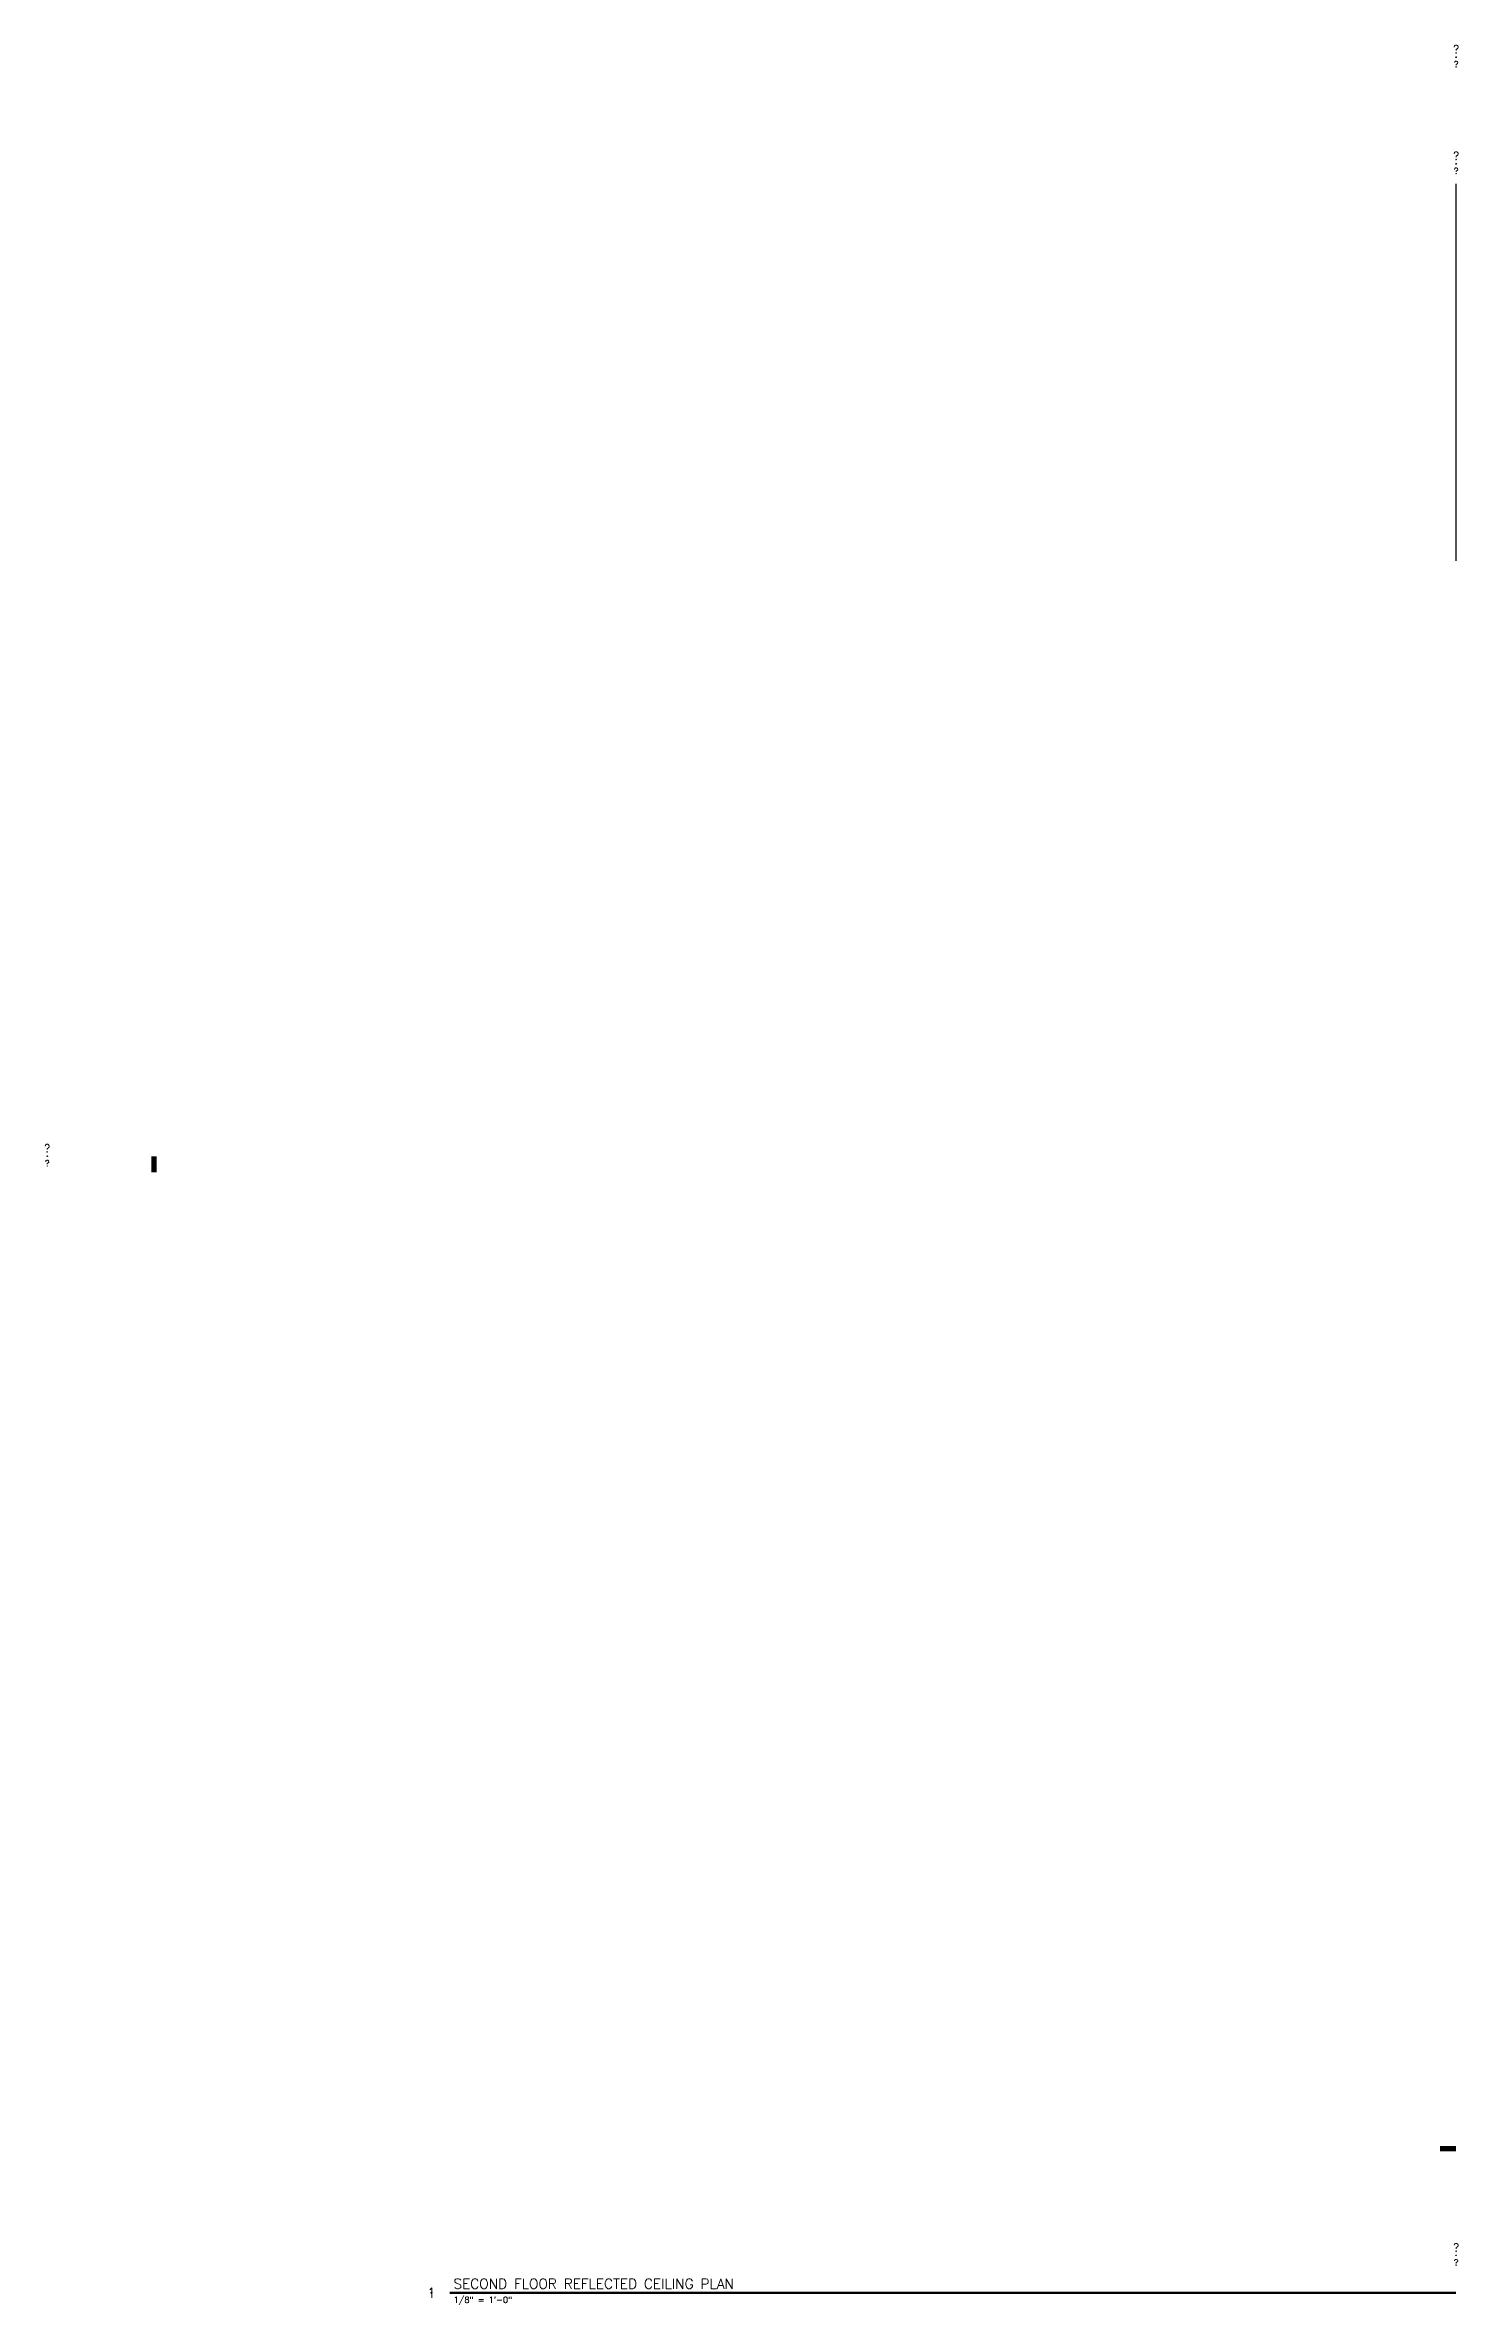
# Model space of a CAD drawing. Header units: inches. Extents: x 142 to 3314, y 124 to 2666.
# Drawn here: x 142 to 1731, y 124 to 2666 of the extents above; entities that cross this region are included whole.
import ezdxf
from ezdxf.enums import TextEntityAlignment as Align

# ---------------------------------------------------------------- set-up
doc = ezdxf.new("R2010")
doc.units = ezdxf.units.IN
doc.header["$LTSCALE"] = 0.5
doc.header["$MEASUREMENT"] = 0
for name, color, linetype, lineweight in [('A-Elev-Iden', 151, 'Continuous', 25), ('A-Sect-Iden', 191, 'Continuous', 25), ('G-Anno-Ttlb', 213, 'Continuous', 50)]:
    doc.layers.add(name, color=color, linetype=linetype, lineweight=lineweight)
doc.styles.add('RomanS', font='romans.shx')

# ---------------------------------------------------------------- blocks, each defined once
blk = doc.blocks.new('Anno_Title_A1')
at = {"color": 0, "linetype": 'ByBlock', "lineweight": -2}
blk.add_circle((0, 0), 2.25, dxfattribs=at)
blk.add_circle((0, 0), 2.25, dxfattribs=at)
at = {"color": 0, "linetype": 'ByBlock', "lineweight": -2, "style": 'RomanS'}
blk.add_attdef('NUMBER', text='', height=1.25, dxfattribs=at).set_placement((0, 0), align=Align.MIDDLE)
blk = doc.blocks.new('Anno_Title_T1')
at = {"color": 0, "linetype": 'ByBlock', "lineweight": -2, "style": 'RomanS'}
blk.add_attdef('TITLE', (2.75, 0.5), '', height=1.25, dxfattribs=at)
blk.add_attdef('SCALE', text='', height=0.75, dxfattribs=at).set_placement((2.75, -0.5), align=Align.TOP_LEFT)
blk = doc.blocks.new('Anno_Elevation_A2')
at = {"color": 0, "linetype": 'ByBlock', "lineweight": -2}
blk.add_line((2.5, 0), (-2.5, 0), dxfattribs=at)
blk.add_circle((0, 0), 2.5, dxfattribs=at)
at = {"color": 0, "linetype": 'ByBlock', "lineweight": -2, "style": 'RomanS'}
blk.add_attdef('NUMBER', text='', height=1, dxfattribs=at).set_placement((0, 0.5), align=Align.CENTER)
blk.add_attdef('SHEET', text='', height=0.75, dxfattribs=at).set_placement((0, -0.5), align=Align.TOP_CENTER)
blk = doc.blocks.new('Anno_Arrow_A2')
at = {"linetype": 'ByBlock', "lineweight": -2}
h = blk.add_hatch(color=0, dxfattribs=at)
h.paths.add_polyline_path([(-2, 2), (-4, 0), (-2, 0, -0.198912)])
h.paths.add_polyline_path([(0, 4), (-2, 2, -0.414214), (2, 2)])
h.paths.add_polyline_path([(2, 1), (2, 1, -0.114349), (2, 0), (4, 0)])
h.paths.add_polyline_path([(2, 2, -0.082683), (2, 1), (2, 1)])
at = {"color": 0, "linetype": 'ByBlock', "lineweight": -2}
blk.add_lwpolyline([(-2, 0), (-4, 0), (0, 4), (4, 0), (2, 0)], dxfattribs=at)
blk = doc.blocks.new('Anno_Section_A2')
at = {"color": 0, "linetype": 'ByBlock', "lineweight": -2}
blk.add_line((2.5, 0), (-2.5, 0), dxfattribs=at)
blk.add_circle((0, 0), 2.5, dxfattribs=at)
at = {"color": 0, "linetype": 'ByBlock', "lineweight": -2, "style": 'RomanS'}
blk.add_attdef('NUMBER', text='', height=1, dxfattribs=at).set_placement((0, 0.5), align=Align.CENTER)
blk.add_attdef('SHEET', text='', height=0.75, dxfattribs=at).set_placement((0, -0.5), align=Align.TOP_CENTER)

msp = doc.modelspace()

# ---------------------------------------------------------------- linework, layer by layer
at = {"layer": 'A-Sect-Iden'}
msp.add_lwpolyline([(1728, 2085.75), (1728, 2509.5)], dxfattribs=at)
for points in [[(264, 1398, 6, 6, 0), (264, 1416, 0, 0, 0), (727.375, 1416, 0, 0, 0)], [(1710, 300, 6, 6, 0), (1728, 300, 0, 0, 0), (1728, 730.8125, 0, 0, 0)]]:
    msp.add_lwpolyline(points, format="xyseb", dxfattribs=at)
at = {"layer": 'G-Anno-Ttlb'}
msp.add_lwpolyline([(596.25, 137.9375, 2.4, 2.4, 0), (1728, 137.9375, 2.4, 2.4, 0)], format="xyseb", dxfattribs=at)

# ---------------------------------------------------------------- block references
at = {"layer": 'A-Elev-Iden'}
ref = msp.add_blockref('Anno_Elevation_A2', (1728, 2652), dxfattribs=dict(at, xscale=0.09375, yscale=0.09375, zscale=0.09375))
ref.add_attrib('SHEET', '?', dxfattribs={"layer": '0', "color": 0, "linetype": 'ByBlock', "lineweight": -2, "height": 6.75, "style": 'RomanS'}).set_placement((1728, 2647.5), align=Align.TOP_CENTER)
ref.add_attrib('NUMBER', '?', dxfattribs={"layer": '0', "color": 0, "linetype": 'ByBlock', "lineweight": -2, "height": 9, "style": 'RomanS'}).set_placement((1728, 2656.5), align=Align.CENTER)
at = {"layer": 'A-Elev-Iden', "xscale": 0.09375, "yscale": 0.09375, "zscale": 0.09375}
for p, rotation in [((1728, 2652), 180), ((144, 1416), 270)]:
    msp.add_blockref('Anno_Arrow_A2', p, dxfattribs=dict(at, rotation=rotation))
at = {"layer": 'A-Elev-Iden'}
ref = msp.add_blockref('Anno_Elevation_A2', (144, 1416), dxfattribs=dict(at, xscale=0.09375, yscale=0.09375, zscale=0.09375))
ref.add_attrib('SHEET', '?', dxfattribs={"layer": '0', "color": 0, "linetype": 'ByBlock', "lineweight": -2, "height": 6.75, "style": 'RomanS'}).set_placement((144, 1411.5), align=Align.TOP_CENTER)
ref.add_attrib('NUMBER', '?', dxfattribs={"layer": '0', "color": 0, "linetype": 'ByBlock', "lineweight": -2, "height": 9, "style": 'RomanS'}).set_placement((144, 1420.5), align=Align.CENTER)
ref = msp.add_blockref('Anno_Elevation_A2', (1728, 180), dxfattribs=dict(at, xscale=0.09375, yscale=0.09375, zscale=0.09375))
ref.add_attrib('SHEET', '?', dxfattribs={"layer": '0', "color": 0, "linetype": 'ByBlock', "lineweight": -2, "height": 6.75, "style": 'RomanS'}).set_placement((1728, 175.5), align=Align.TOP_CENTER)
ref.add_attrib('NUMBER', '?', dxfattribs={"layer": '0', "color": 0, "linetype": 'ByBlock', "lineweight": -2, "height": 9, "style": 'RomanS'}).set_placement((1728, 184.5), align=Align.CENTER)
at = {"layer": 'A-Elev-Iden', "xscale": 0.09375, "yscale": 0.09375, "zscale": 0.09375}
msp.add_blockref('Anno_Arrow_A2', (1728, 180), dxfattribs=at)
at = {"layer": 'A-Sect-Iden'}
ref = msp.add_blockref('Anno_Section_A2', (1728, 2532), dxfattribs=dict(at, xscale=0.09375, yscale=0.09375, zscale=0.09375))
ref.add_attrib('SHEET', '?', dxfattribs={"layer": '0', "color": 0, "linetype": 'ByBlock', "lineweight": -2, "height": 6.75, "style": 'RomanS'}).set_placement((1728, 2527.5), align=Align.TOP_CENTER)
ref.add_attrib('NUMBER', '?', dxfattribs={"layer": '0', "color": 0, "linetype": 'ByBlock', "lineweight": -2, "height": 9, "style": 'RomanS'}).set_placement((1728, 2536.5), align=Align.CENTER)
at = {"layer": 'A-Sect-Iden', "xscale": 0.09375, "yscale": 0.09375, "zscale": 0.09375, "rotation": 89.99999999999999}
msp.add_blockref('Anno_Arrow_A2', (1728, 2532), dxfattribs=at)
at = {"layer": 'G-Anno-Ttlb'}
ref = msp.add_blockref('Anno_Title_T1', (576, 137.9375), dxfattribs=dict(at, xscale=0.09375, yscale=0.09375, zscale=0.09375))
ref.add_attrib('SCALE', '1/8" = 1\'-0"', dxfattribs={"layer": '0', "color": 0, "linetype": 'ByBlock', "lineweight": -2, "height": 6.75, "style": 'RomanS'}).set_placement((600.75, 133.4375), align=Align.TOP_LEFT)
ref.add_attrib('TITLE', 'SECOND FLOOR REFLECTED CEILING PLAN', (600.75, 142.4375), dxfattribs={"layer": '0', "color": 0, "linetype": 'ByBlock', "lineweight": -2, "height": 11.25, "style": 'RomanS'})
ref = msp.add_blockref('Anno_Title_A1', (576, 137.9375), dxfattribs=dict(at, xscale=0.09375, yscale=0.09375, zscale=0.09375))
ref.add_attrib('NUMBER', '1', dxfattribs={"layer": '0', "color": 0, "linetype": 'ByBlock', "lineweight": -2, "height": 11.25, "style": 'RomanS'}).set_placement((576, 137.9375), align=Align.MIDDLE)

doc.saveas('drawing.dxf')
